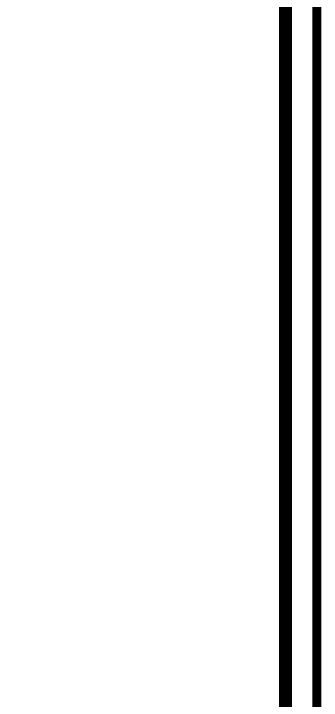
# Model space of a CAD drawing. Header units: inches. Extents: x 18.7 to 39.4, y 4.3 to 20.5.
# Drawn here: x 27.917 to 28.338, y 14.412 to 15.351 of the extents above; entities that cross this region are included whole.
import ezdxf

# ---------------------------------------------------------------- set-up
doc = ezdxf.new("R2010")
doc.units = ezdxf.units.IN
doc.header["$MEASUREMENT"] = 0

# ---------------------------------------------------------------- blocks, each defined once
blk = doc.blocks.new('Nivel2')
at = {"const_width": 0.008}
for points in [[(32.6151, 14.26691), (35.67416, 14.26691), (35.67416, 16.1488), (32.6151, 16.1488), (32.6151, 14.26691)], [(32.6151, 14.26691), (35.67416, 14.26691), (35.67416, 16.1488), (32.6151, 16.1488), (32.6151, 14.26691)], [(32.6151, 14.26691), (35.67416, 14.26691), (35.67416, 16.1488), (32.6151, 16.1488), (32.6151, 14.26691)], [(35.64351, 14.32035), (35.64351, 15.67235)], [(35.64351, 14.32035), (35.64351, 15.67235)], [(35.64351, 14.32035), (35.64351, 15.67235)], [(35.64751, 15.67235), (35.64751, 14.32035)], [(35.64751, 15.67235), (35.64751, 14.32035)], [(35.64751, 15.67235), (35.64751, 14.32035)]]:
    blk.add_lwpolyline(points, dxfattribs=at)

msp = doc.modelspace()

# ---------------------------------------------------------------- block references
at = {"xscale": 1.5, "yscale": 1.5, "zscale": 1.5}
msp.add_blockref('Nivel2', (-25.17953, -7.53479), dxfattribs=at)

doc.saveas('drawing.dxf')
